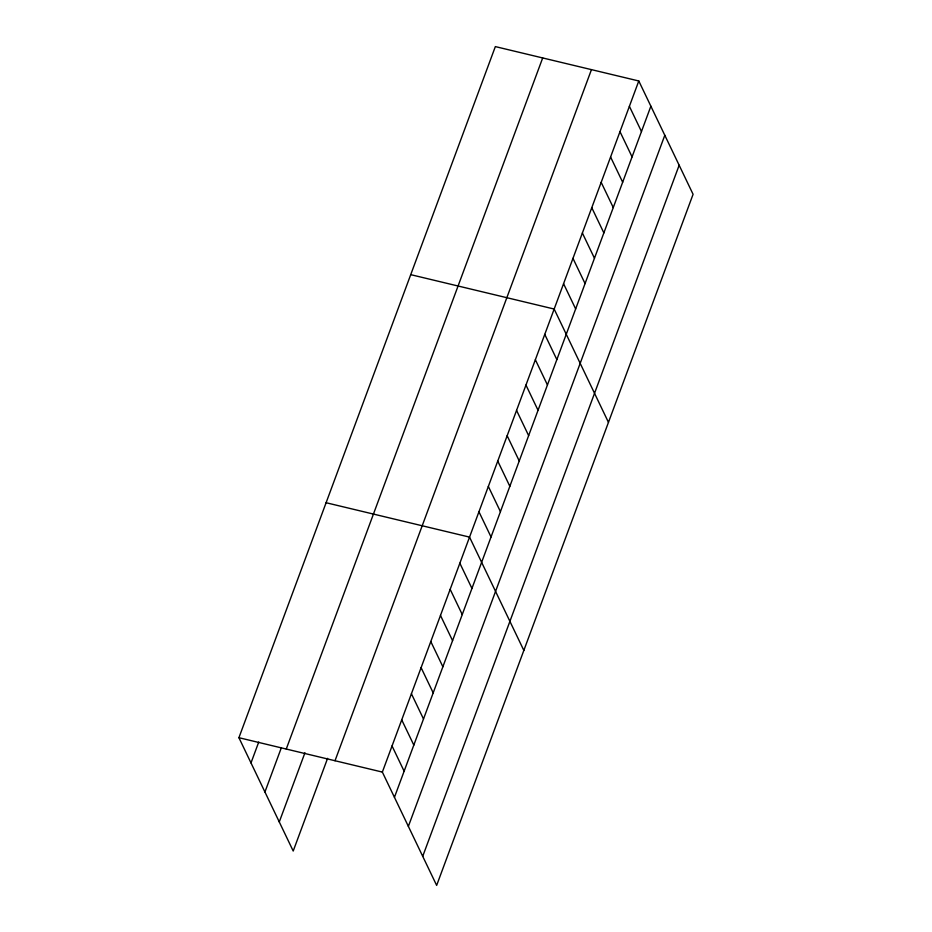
<?xml version="1.0" encoding="UTF-8"?>
<svg xmlns="http://www.w3.org/2000/svg" width="932" height="932" viewBox="0 0 932 932"><rect width="100%" height="100%" fill="white"/><g stroke="black" fill="none" stroke-linecap="round" stroke-linejoin="round"><path stroke-width="1.4" d="M327.598 758.333L293.207 851.021L238.918 737.701L495.346 46.6L638.793 80.979L693.082 194.299L436.654 885.4L382.353 772.08L638.793 80.979M250.999 762.924L258.747 742.035M264.933 791.99L281.394 747.615M286.252 749.048L542.692 57.947M279.274 821.942L304.95 752.765M335.019 760.733L591.459 69.632M394.446 797.303L650.874 106.201M408.367 826.369L664.807 135.268M422.72 856.333L679.16 165.232M410.732 274.66L554.167 309.04L608.456 422.359M326.107 502.732L469.542 537.112L523.842 650.431M238.918 737.701L382.353 772.08M629.391 106.318L641.472 131.54M619.99 131.657L632.071 156.879M610.588 157.007L622.669 182.218M601.187 182.346L613.268 207.568M591.773 207.685L603.866 232.907M582.372 233.023L594.465 258.246M572.97 258.362L585.063 283.584M563.569 283.701L575.65 308.923M544.766 334.39L556.847 359.601M535.364 359.729L547.445 384.951M525.963 385.067L538.044 410.29M516.561 410.406L528.642 435.628M507.159 435.745L519.24 460.967M497.758 461.084L509.839 486.306M488.345 486.422L500.437 511.645M478.943 511.773L491.036 536.983M459.86 563.219L471.942 588.442M450.168 589.327L462.249 614.549M440.487 615.435L452.568 640.657M430.794 641.542L442.875 666.764M421.101 667.65L433.194 692.872M411.42 693.758L423.501 718.98M401.727 719.865L413.82 745.087M392.046 745.973L404.127 771.195"/></g></svg>
